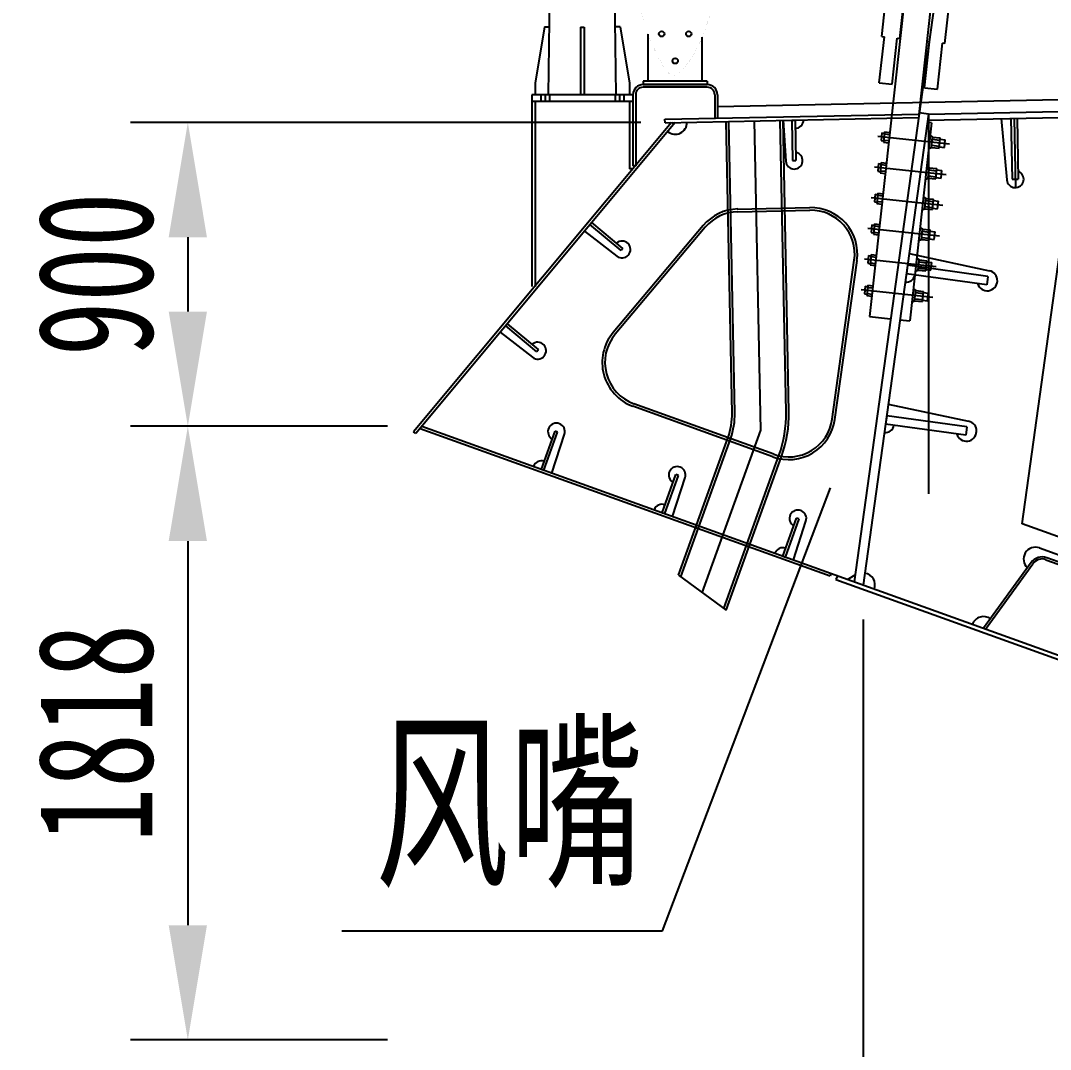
# Model space of a CAD drawing. Header units: millimetres. Extents: x 102424 to 134099, y 4640 to 15391.
# Drawn here: x 102424 to 105473, y 7045 to 10093 of the extents above; entities that cross this region are included whole.
import ezdxf

# ---------------------------------------------------------------- set-up
doc = ezdxf.new("R2010")
doc.units = ezdxf.units.MM
doc.linetypes.add('DASHED', pattern=[19.05, 12.7, -6.35])
doc.layers.get('Defpoints').update_dxf_attribs({"color": 250})
doc.layers.add('实线', color=7, linetype='Continuous', lineweight=25)
doc.styles.get("Standard").update_dxf_attribs({"font": '', "width": 0.7})
doc.styles.get('Standard').set_extended_font_data('FangSong_GB2312')
doc.dimstyles.new('1-1-150', dxfattribs={"dimscale": 170, "dimtxt": 2, "dimasz": 2, "dimexe": 1, "dimexo": 0.6, "dimgap": 0.6, "dimtad": 1, "dimdec": 1, "dimdsep": 46, "dimtxsty": 'Standard', "dimcen": 2.5, "dimclrd": 3, "dimclre": 3, "dimclrt": 7, "dimadec": 4, "dimazin": 2, "dimtfac": 1, "dimtdec": 1, "dimtmove": 2, "dimatfit": 3, "dimfxl": 1, "dimlwd": -1, "dimlwe": -1, "dimarcsym": 0})

# ---------------------------------------------------------------- blocks, each defined once
blk = doc.blocks.new('*D109')
at = {"color": 7, "transparency": 16777216}
for p, q in [((103612.4, 6971.3), (103612.4, 4640.5)), ((133712.4, 6971.3), (133712.4, 4640.5)), ((133372.4, 4810.5), (103952.4, 4810.5))]:
    blk.add_line(p, q, dxfattribs=at)
for points in [[(103952.4, 4867.1), (103952.4, 4753.8), (103612.4, 4810.5)], [(133372.4, 4867.1), (133372.4, 4753.8), (133712.4, 4810.5)]]:
    blk.add_solid(points, dxfattribs=at)
at = {"layer": 'Defpoints', "color": 0, "transparency": 16777216}
for p in [(103612.4, 7073.3), (133712.4, 7073.3), (103612.4, 4810.5)]:
    blk.add_point(p, dxfattribs=at)
at = {"color": 7, "transparency": 16777216, "insert": (118662.4, 5082.5), "char_height": 340, "attachment_point": 5}
blk.add_mtext('30100', dxfattribs=at)
blk = doc.blocks.new('检修道栏杆')
at = {"color": 0, "ltscale": 0.3}
blk.add_line((95, 0), (-95, 0), dxfattribs=at)
at = {"layer": '实线'}
for p, q in [((-80, 10), (-80, 149.5)), ((80, 10), (80, 140.4)), ((-95, 10), (-95, 0)), ((95, 10), (-95, 10)), ((-95, 0), (95, 0)), ((95, 10), (95, 0))]:
    blk.add_line(p, q, dxfattribs=at)
at = {"layer": '实线', "const_width": 0.1}
blk.add_lwpolyline([(5.5, 1121.8), (2.8, 1118.8), (0.6, 1116.2), (-2.5, 1112.4), (-6.1, 1107.6), (-11, 1100.6), (-14.7, 1095.3), (-18.6, 1089.6), (-26.4, 1077.3), (-31.6, 1068.4), (-39.7, 1052.4), (-47.4, 1035.5), (-54, 1020.8), (-62.8, 997.5), (-70, 978.4), (-74.2, 966.8), (-78.8, 953.6), (-81.9, 944.4), (-85.2, 934.3), (-90.7, 917.2), (-95, 902.9), (-98.6, 890.5), (-102.8, 875.6), (-107.1, 859.6), (-111.4, 842.5), (-115, 827.4), (-117.8, 814.9), (-120.6, 801.8), (-123.2, 789.1), (-124.8, 780.9), (-126.4, 772.3), (-128.1, 763.2), (-129.6, 754.7), (-131.2, 745.1), (-132.5, 737), (-134.1, 726.6), (-136.1, 713), (-137.8, 701), (-139.7, 686.1), (-141.7, 668.1), (-143.3, 652.2), (-144.5, 637.5), (-145.9, 618.2), (-146.6, 605.4), (-147.2, 589.2), (-147.6, 573.8), (-147.8, 556), (-147.7, 538.8), (-147.2, 517.7), (-146.4, 495.8), (-145.2, 473.6), (-143.8, 454.3), (-142.3, 435.9), (-140.3, 415.5), (-136.7, 383.4), (-133.4, 359.9), (-129.9, 337.8), (-125.7, 314.6), (-121, 292.4), (-113.5, 260.8), (-106, 231.9), (-98.1, 203.7), (-92.5, 185.1), (-85.3, 163.5), (-71.9, 128.2), (-62.6, 106.5), (-49.6, 80.2), (-34.8, 54.3), (-25.9, 41.1), (-17.7, 32.6), (-14.1, 30.1), (-10.1, 28), (-5.9, 26.6), (-3.3, 26.5), (0.2, 27.5), (5.6, 30.5), (11.4, 34.7), (16.8, 39.4), (21.4, 43.9), (29.8, 53.6), (37.5, 63.7), (43.7, 72.7), (50.3, 83.1), (56.6, 93.6), (65.6, 109.5), (75.2, 129.1), (82.8, 147), (89.8, 165.8), (96.2, 184.4), (103.6, 208.3), (107.4, 223.8), (108.8, 240.1), (108.9, 251.2), (106.3, 265), (102.3, 279.1), (96.3, 289.7), (87.3, 305.5), (77.1, 321.7), (60.1, 349.5), (44, 378.2), (32.5, 402.1), (19.7, 434.3), (8.6, 470), (-0.4, 508.4), (-6.7, 545.6), (-11.7, 591.3), (-14.4, 638.6), (-15.6, 682.7), (-16.6, 724.3), (-17.8, 769.9), (-18.3, 803.8), (-17.7, 843), (-15.4, 886.8), (-12.3, 932.7), (-8.1, 980), (1, 1028.2), (12.7, 1069.4), (18.5, 1084.4)], dxfattribs=at)
at = {"layer": '实线'}
for centre, radius in [((72.7, 1164), 41), ((72.7, 1164), 36), ((72.7, 1164), 32.5), ((-62.6, 840), 22.5), ((-77, 540), 22.5), ((-2.4, 240), 22.5), ((-40, 150), 8), ((40, 150), 8), ((0, 70), 8)]:
    blk.add_circle(centre, radius, dxfattribs=at)
for centre, radius, start, end in [((-56.7, 1187.6), 90.5, 313.3381, 349.4194), ((70.6, 1068.5), 54.5, 87.8006, 163.0602)]:
    blk.add_arc(centre, radius, start, end, dxfattribs=at)
blk.add_ellipse((-25.8, 1164), major_axis=(98.5, -17.4), ratio=0.5, start_param=0.897025, end_param=5.033859, dxfattribs=at)
at = {"layer": '实线', "linetype": 'DASHED'}
blk.add_ellipse((-25.8, 1164), major_axis=(98.5, -17.4), ratio=0.5, start_param=5.033859, end_param=5.803318, dxfattribs=at)
at = {"layer": '实线'}
blk.add_open_spline([(39.3, 1187.8), (36.6, 1189.4), (33.7, 1191), (24.8, 1195.6), (18.4, 1198.3), (4.9, 1203), (-2.2, 1205), (-16.6, 1208.2), (-24, 1209.5), (-38.7, 1211), (-46, 1211.3), (-60, 1211.1), (-66.8, 1210.6), (-79.5, 1208.6), (-85.4, 1207.2), (-94.9, 1204), (-98.7, 1202.4), (-105.5, 1198.7), (-108.4, 1196.7), (-112.7, 1192.9), (-114.3, 1191.1), (-116.9, 1187.5), (-117.8, 1185.6), (-119.2, 1181.8), (-119.5, 1179.8), (-119.7, 1175.8), (-119.5, 1173.8), (-118.4, 1169.5), (-117.6, 1167.3), (-115.3, 1162.7), (-113.8, 1160.4), (-110.1, 1155.8), (-107.9, 1153.5), (-103, 1148.9), (-100.2, 1146.6), (-94, 1142.2), (-90.7, 1140.1), (-81.6, 1135), (-75.6, 1132.2), (-62.8, 1127.2), (-56.1, 1124.9), (-42.1, 1121.3), (-34.9, 1119.8), (-20.5, 1117.7), (-13.2, 1117.1), (-5.1, 1116.9), (-4, 1116.8), (1.1, 1116.8)], degree=3, knots=[0.904811, 0.904811, 0.904811, 0.904811, 1.023766, 1.023766, 1.252436, 1.252436, 1.481105, 1.481105, 1.709775, 1.709775, 1.938444, 1.938444, 2.167114, 2.167114, 2.395783, 2.395783, 2.579566, 2.579566, 2.763348, 2.763348, 2.911829, 2.911829, 3.060309, 3.060309, 3.20879, 3.20879, 3.35727, 3.35727, 3.505751, 3.505751, 3.654231, 3.654231, 3.802712, 3.802712, 3.951192, 3.951192, 4.099673, 4.099673, 4.324322, 4.324322, 4.54897, 4.54897, 4.773619, 4.773619, 4.998268, 4.998268, 5.033859, 5.033859, 5.033859, 5.033859], dxfattribs=at)
at = {"layer": '实线', "linetype": 'DASHED'}
blk.add_open_spline([(1.1, 1116.8), (1, 1116.8), (4.9, 1116.9), (15, 1117.5), (21.1, 1118.3), (32.5, 1120.5), (37.8, 1122), (46.1, 1125.2), (49.4, 1126.8), (52.3, 1128.5)], degree=3, knots=[5.0338587, 5.0338587, 5.0338587, 5.0338587, 5.1583054, 5.1583054, 5.3731291, 5.3731291, 5.5879528, 5.5879528, 5.7530515, 5.7530515, 5.7530515, 5.7530515], dxfattribs=at)
blk = doc.blocks.new('*D122')
at = {"color": 7, "transparency": 16777216}
for p, q in [((104919, 8319), (104919, 5723.7)), ((108662.4, 6971.3), (108662.4, 5723.7)), ((108322.4, 5893.7), (105259, 5893.7))]:
    blk.add_line(p, q, dxfattribs=at)
for points in [[(105259, 5950.3), (105259, 5837), (104919, 5893.7)], [(108322.4, 5950.3), (108322.4, 5837), (108662.4, 5893.7)]]:
    blk.add_solid(points, dxfattribs=at)
at = {"layer": 'Defpoints', "color": 0, "transparency": 16777216}
for p in [(104919, 8421), (108662.4, 7073.3), (104919, 5893.7)]:
    blk.add_point(p, dxfattribs=at)
at = {"color": 7, "transparency": 16777216, "insert": (106790.7, 6165.7), "char_height": 340, "attachment_point": 5}
blk.add_mtext('3743.4', dxfattribs=at)
blk = doc.blocks.new('*D123')
at = {"color": 7, "transparency": 16777216}
for p, q in [((104919, 8319), (104919, 5723.7)), ((103612.4, 6971.3), (103612.4, 5723.7)), ((104579, 5893.7), (103952.4, 5893.7))]:
    blk.add_line(p, q, dxfattribs=at)
for points in [[(103952.4, 5950.3), (103952.4, 5837), (103612.4, 5893.7)], [(104579, 5950.3), (104579, 5837), (104919, 5893.7)]]:
    blk.add_solid(points, dxfattribs=at)
at = {"layer": 'Defpoints', "color": 0, "transparency": 16777216}
for p in [(104919, 8421), (103612.4, 7073.3), (103612.4, 5893.7)]:
    blk.add_point(p, dxfattribs=at)
at = {"color": 7, "transparency": 16777216, "insert": (104265.7, 6165.7), "char_height": 340, "attachment_point": 5}
blk.add_mtext('1306.6', dxfattribs=at)
blk = doc.blocks.new('底板U肋')
for p, q in [((94.9, 260), (-94.9, 260)), ((-94.9, 254), (94.9, 254)), ((-133.3, 231.1), (-200, 0)), ((-193.8, 0), (-127.6, 229.4)), ((127.6, 229.4), (193.8, 0)), ((200, 0), (133.3, 231.1)), ((-193.8, 0), (-199.5, 1.7)), ((193.8, 0), (199.5, 1.7))]:
    blk.add_line(p, q)
for centre, radius, start, end in [((-94.9, 220), 40, 90, 163.9092), ((-94.9, 220), 34, 90, 163.9092), ((94.9, 220), 40, 16.0908, 90), ((94.9, 220), 34, 16.0908, 90)]:
    blk.add_arc(centre, radius, start, end)
blk = doc.blocks.new('*D129')
at = {"color": 7, "transparency": 16777216}
for p, q in [((104260.4, 9791.3), (102749.5, 9791.3)), ((102919.5, 9451.3), (102919.5, 9231.3)), ((103510.4, 8891.3), (102749.5, 8891.3))]:
    blk.add_line(p, q, dxfattribs=at)
for points in [[(102862.8, 9451.3), (102976.1, 9451.3), (102919.5, 9791.3)], [(102862.8, 9231.3), (102976.1, 9231.3), (102919.5, 8891.3)]]:
    blk.add_solid(points, dxfattribs=at)
at = {"layer": 'Defpoints', "color": 0, "transparency": 16777216}
for p in [(104362.4, 9791.3), (102919.5, 8891.3), (103612.4, 8891.3)]:
    blk.add_point(p, dxfattribs=at)
at = {"color": 7, "transparency": 16777216, "insert": (102647.5, 9341.3), "char_height": 340, "attachment_point": 5, "rotation": 90}
blk.add_mtext('900', dxfattribs=at)
blk = doc.blocks.new('*D124')
at = {"color": 7, "transparency": 16777216}
for p, q in [((103510.4, 8891.3), (102749.5, 8891.3)), ((102919.5, 8551.3), (102919.5, 7413.3)), ((103510.4, 7073.3), (102749.5, 7073.3))]:
    blk.add_line(p, q, dxfattribs=at)
for points in [[(102862.8, 8551.3), (102976.1, 8551.3), (102919.5, 8891.3)], [(102862.8, 7413.3), (102976.1, 7413.3), (102919.5, 7073.3)]]:
    blk.add_solid(points, dxfattribs=at)
at = {"layer": 'Defpoints', "color": 0, "transparency": 16777216}
for p in [(103612.4, 8891.3), (102919.5, 7073.3), (103612.4, 7073.3)]:
    blk.add_point(p, dxfattribs=at)
at = {"color": 7, "transparency": 16777216, "insert": (102647.5, 7982.3), "char_height": 340, "attachment_point": 5, "rotation": 90}
blk.add_mtext('1818', dxfattribs=at)

msp = doc.modelspace()

# ---------------------------------------------------------------- linework, layer by layer
at = {"color": 7}
for p, q in [((103987.44, 9873.64), (104059.74, 15022.71)), ((104187.44, 9873.64), (104113.94, 14980.79)), ((105287.86, 11285.79), (104892.1, 8430.65)), ((104974.1, 10046), (105009.23, 10364.06)), ((105027.11, 10040.14), (105062.24, 10358.21)), ((105108.14, 10031.19), (105143.27, 10349.26)), ((105161.15, 10025.34), (105196.29, 10343.4)), ((103975.26, 10074.16), (103947.44, 9907.58)), ((104082.44, 10073.64), (104082.44, 9873.64)), ((104092.44, 10073.64), (104092.44, 9873.64)), ((104199.62, 10074.16), (104227.44, 9907.58)), ((105112.44, 9816.33), (118662.44, 10087.33)), ((104966.62, 9908.85), (104981.67, 10045.16)), ((104974.1, 10046), (104981.67, 10045.16)), ((105004.48, 9904.66), (105019.54, 10040.98)), ((105019.54, 10040.98), (105027.11, 10040.14)), ((105115.72, 10030.36), (105108.14, 10031.19)), ((105100.66, 9894.04), (105115.72, 10030.36)), ((105138.52, 9889.86), (105153.58, 10026.17)), ((105161.15, 10025.34), (105153.58, 10026.17)), ((104966.62, 9908.85), (105004.48, 9904.66)), ((103947.44, 9907.58), (103947.44, 9873.64)), ((104227.44, 9907.58), (104227.44, 9873.64)), ((105100.66, 9894.04), (105138.52, 9889.86)), ((103937.44, 9873.64), (103937.44, 9305.82)), ((104237.44, 9873.64), (103937.44, 9873.64)), ((104237.44, 9853.64), (103937.44, 9853.64)), ((103947.44, 9853.64), (103947.44, 9305.82)), ((103964.94, 9873.64), (103964.94, 9853.64)), ((103977.44, 9873.64), (103977.44, 9853.64)), ((103989.94, 9873.64), (103989.94, 9853.64)), ((104184.94, 9873.64), (104184.94, 9853.64)), ((104197.44, 9873.64), (104197.44, 9853.64)), ((104209.94, 9873.64), (104209.94, 9853.64)), ((104487.36, 9838.83), (105712.44, 9863.34)), ((105112.44, 9816.33), (105084.7, 9820.17)), ((105112.44, 9816.33), (105084.7, 9820.17)), ((105112.44, 9816.33), (105084.71, 9820.19)), ((105112.44, 9816.33), (105084.71, 9820.19)), ((105112.44, 9816.33), (105084.7, 9820.17)), ((105109.93, 9798.27), (106630.5, 9828.69)), ((104351.77, 9791.11), (104357.92, 9785.99)), ((104530.86, 8930.48), (104513.58, 9794.35)), ((104538.86, 8930.64), (104521.58, 9794.51)), ((104690.83, 8933.68), (104673.55, 9797.55)), ((104698.83, 8933.84), (104681.55, 9797.71)), ((104707.29, 9798.22), (104717.29, 9798.42)), ((105112.44, 9816.33), (104919.02, 8420.96)), ((105121.19, 9789.96), (105109.02, 9791.65)), ((105112.44, 9816.33), (105112.44, 8691.07)), ((105327.47, 9802.63), (105344.16, 9621.13)), ((105356.46, 9803.21), (105360.06, 9623.24)), ((105365.46, 9803.38), (105369.53, 9599.71)), ((105365.46, 9803.38), (105369.53, 9599.71)), ((105374.46, 9803.56), (105378.06, 9623.6)), ((104974.51, 9760.43), (104972.03, 9737.7)), ((104974.51, 9760.43), (104982.08, 9759.6)), ((104982.5, 9763.39), (104979.19, 9733.09)), ((104981.83, 9757.33), (104996.98, 9755.67)), ((104982.5, 9763.39), (104997.64, 9761.73)), ((105174.42, 9727.1), (104962.77, 9750.21)), ((104972.03, 9737.7), (104979.6, 9736.88)), ((104979.19, 9733.09), (104994.34, 9731.44)), ((104979.85, 9739.15), (104995, 9737.5)), ((105117.18, 9753.28), (105124.26, 9747.91)), ((105120.95, 9717.61), (105124.26, 9747.91)), ((105123.6, 9741.85), (105146.32, 9739.37)), ((105124.26, 9747.91), (105146.98, 9745.43)), ((105143.67, 9715.13), (105146.98, 9745.43)), ((105146.57, 9741.64), (105161.72, 9739.98)), ((105159.24, 9717.26), (105161.72, 9739.98)), ((105112.88, 9713.89), (105120.95, 9717.61)), ((105120.95, 9717.61), (105143.67, 9715.13)), ((105121.61, 9723.67), (105144.34, 9721.19)), ((105144.09, 9718.92), (105159.24, 9717.26)), ((104964.58, 9669.54), (104962.1, 9646.82)), ((104964.58, 9669.54), (104972.16, 9668.71)), ((104972.57, 9672.5), (104969.26, 9642.2)), ((104971.91, 9666.44), (104987.06, 9664.79)), ((104972.57, 9672.5), (104987.72, 9670.84)), ((105164.49, 9636.21), (104952.84, 9659.32)), ((104962.1, 9646.82), (104969.68, 9645.99)), ((104969.26, 9642.2), (104984.41, 9640.55)), ((104969.92, 9648.26), (104985.07, 9646.61)), ((105107.26, 9662.39), (105114.34, 9657.02)), ((105111.03, 9626.72), (105114.34, 9657.02)), ((105113.67, 9650.96), (105136.4, 9648.48)), ((105114.34, 9657.02), (105137.06, 9654.54)), ((105133.75, 9624.24), (105137.06, 9654.54)), ((105136.64, 9650.75), (105151.79, 9649.1)), ((105149.31, 9626.37), (105151.79, 9649.1)), ((105102.96, 9623.01), (105111.03, 9626.72)), ((105111.03, 9626.72), (105133.75, 9624.24)), ((105111.69, 9632.78), (105134.41, 9630.3)), ((105134.16, 9628.03), (105149.31, 9626.37)), ((105360.06, 9623.24), (105378.06, 9623.6)), ((104954.66, 9578.65), (104952.18, 9555.93)), ((104954.66, 9578.65), (104962.23, 9577.82)), ((104962.65, 9581.61), (104959.34, 9551.31)), ((104961.99, 9575.55), (104977.13, 9573.9)), ((104962.65, 9581.61), (104977.79, 9579.96)), ((105154.57, 9545.32), (104942.92, 9568.44)), ((104952.18, 9555.93), (104959.75, 9555.1)), ((104959.34, 9551.31), (104974.49, 9549.66)), ((104960, 9557.37), (104975.15, 9555.72)), ((105097.33, 9571.5), (105104.41, 9566.13)), ((105101.1, 9535.83), (105104.41, 9566.13)), ((105103.75, 9560.07), (105126.47, 9557.59)), ((105104.41, 9566.13), (105127.13, 9563.65)), ((105123.82, 9533.35), (105127.13, 9563.65)), ((105126.72, 9559.86), (105141.87, 9558.21)), ((105139.39, 9535.49), (105141.87, 9558.21)), ((105093.03, 9532.12), (105101.1, 9535.83)), ((105101.1, 9535.83), (105123.82, 9533.35)), ((105101.76, 9541.89), (105124.49, 9539.41)), ((105124.24, 9537.14), (105139.39, 9535.49)), ((104115.26, 9494.78), (104110.14, 9488.63)), ((104944.73, 9487.76), (104942.25, 9465.04)), ((104944.73, 9487.76), (104952.31, 9486.94)), ((104952.72, 9490.72), (104949.41, 9460.43)), ((104952.06, 9484.66), (104967.21, 9483.01)), ((104952.72, 9490.72), (104967.87, 9489.07)), ((105144.64, 9454.44), (104932.99, 9477.55)), ((104942.25, 9465.04), (104949.83, 9464.21)), ((104949.41, 9460.43), (104964.56, 9458.77)), ((104950.08, 9466.49), (104965.22, 9464.83)), ((105087.41, 9480.61), (105094.49, 9475.24)), ((105091.18, 9444.95), (105094.49, 9475.24)), ((105093.82, 9469.18), (105116.55, 9466.7)), ((105094.49, 9475.24), (105117.21, 9472.76)), ((105113.9, 9442.46), (105117.21, 9472.76)), ((105116.79, 9468.97), (105131.94, 9467.32)), ((105129.46, 9444.6), (105131.94, 9467.32)), ((105389.21, 8602.42), (105509.92, 9470.21)), ((105083.11, 9441.23), (105091.18, 9444.95)), ((105091.18, 9444.95), (105113.9, 9442.46)), ((105091.84, 9451.01), (105114.56, 9448.52)), ((105114.31, 9446.25), (105129.46, 9444.6)), ((104934.81, 9396.87), (104932.33, 9374.15)), ((104934.81, 9396.87), (104942.38, 9396.05)), ((104942.8, 9399.83), (104939.49, 9369.54)), ((104942.14, 9393.77), (104957.28, 9392.12)), ((104942.8, 9399.83), (104957.95, 9398.18)), ((105055.12, 9402.78), (105292.42, 9352.15)), ((104827.21, 8912.6), (104892.69, 9383.37)), ((104835.13, 8911.5), (104900.62, 9382.26)), ((105134.72, 9363.55), (104923.07, 9386.66)), ((104932.33, 9374.15), (104939.9, 9373.32)), ((104939.49, 9369.54), (104954.64, 9367.88)), ((104940.15, 9375.6), (104955.3, 9373.94)), ((105050.31, 9368.11), (105046.88, 9343.35)), ((105050.31, 9368.11), (105046.88, 9343.35)), ((105288.04, 9335.16), (105050.31, 9368.11)), ((105077.48, 9389.73), (105084.56, 9384.35)), ((105081.25, 9354.06), (105084.56, 9384.35)), ((105081.91, 9360.12), (105104.64, 9357.64)), ((105083.9, 9378.29), (105106.62, 9375.81)), ((105084.56, 9384.35), (105107.28, 9381.87)), ((105103.97, 9351.58), (105107.28, 9381.87)), ((105106.87, 9378.09), (105122.02, 9376.43)), ((105119.54, 9353.71), (105122.02, 9376.43)), ((105284.61, 9310.4), (105046.88, 9343.35)), ((105073.18, 9350.34), (105081.25, 9354.06)), ((105081.25, 9354.06), (105103.97, 9351.58)), ((105104.39, 9355.36), (105119.54, 9353.71)), ((105288.04, 9335.16), (105284.61, 9310.4)), ((104924.88, 9305.99), (104922.4, 9283.26)), ((104924.88, 9305.99), (104932.46, 9305.16)), ((104932.87, 9308.95), (104929.56, 9278.65)), ((104932.21, 9302.89), (104947.36, 9301.23)), ((104932.87, 9308.95), (104948.02, 9307.29)), ((105124.79, 9272.66), (104913.14, 9295.77)), ((104922.4, 9283.26), (104929.98, 9282.44)), ((104929.56, 9278.65), (104944.71, 9277)), ((104930.23, 9284.71), (104945.37, 9283.05)), ((105067.56, 9298.84), (105074.64, 9293.47)), ((105071.33, 9263.17), (105074.64, 9293.47)), ((105071.99, 9269.23), (105094.71, 9266.75)), ((105073.97, 9287.41), (105096.7, 9284.93)), ((105074.64, 9293.47), (105097.36, 9290.98)), ((105094.05, 9260.69), (105097.36, 9290.98)), ((105096.94, 9287.2), (105112.09, 9285.54)), ((105109.61, 9262.82), (105112.09, 9285.54)), ((105063.26, 9259.45), (105071.33, 9263.17)), ((105071.33, 9263.17), (105094.05, 9260.69)), ((105094.46, 9264.48), (105109.61, 9262.82)), ((104938.1, 9216.4), (105000.08, 9209.64)), ((103865.61, 9195.16), (103860.49, 9189.01)), ((105027.92, 9206.59), (105057.14, 9203.4)), ((104993.33, 8957.04), (105230.63, 8906.42)), ((104988.53, 8922.38), (104985.09, 8897.61)), ((105226.25, 8889.42), (104988.53, 8922.38)), ((103594.19, 8869.42), (103588.04, 8874.54)), ((103606.99, 8884.78), (104820.91, 8447.77)), ((103612.44, 8891.32), (108662.44, 7073.33)), ((105222.82, 8864.66), (104985.09, 8897.61)), ((105226.25, 8889.42), (105222.82, 8864.66)), ((104371.93, 8450.01), (104519.08, 8858.74)), ((104378.65, 8445.06), (104526.6, 8856.03)), ((104506.35, 8351.01), (104669.62, 8804.54)), ((104513.07, 8346.06), (104677.15, 8801.84)), ((105440.65, 8530.76), (105544.15, 8493.5)), ((104371.93, 8450.01), (104513.07, 8346.06)), ((104823.62, 8455.3), (104820.91, 8447.77)), ((104842.44, 8448.53), (104838.37, 8437.24)), ((104872.64, 8437.66), (104894.94, 8451.13)), ((104838.37, 8437.24), (108660.35, 7061.33))]:
    msp.add_line(p, q, dxfattribs=at)
at = {"color": 7, "ltscale": 50}
for p, q in [((105081.35, 10528.25), (104938.1, 9216.4)), ((105160.67, 10517.4), (105083.91, 9814.43)), ((104227.36, 9853.64), (104227.36, 9653.73)), ((104351.77, 9791.11), (103588.04, 8874.54)), ((104362.36, 9791.32), (103594.19, 8869.42)), ((104332.17, 9800.72), (105084.09, 9815.76)), ((104332.37, 9790.72), (104332.17, 9800.72)), ((104332.37, 9790.72), (105082.7, 9805.73)), ((104682.3, 9797.72), (104689.74, 9676.81)), ((104707.29, 9798.22), (104709.69, 9678.25)), ((104717.29, 9798.42), (104719.69, 9678.45)), ((105121.19, 9789.96), (105057.14, 9203.4)), ((104709.69, 9678.25), (104719.69, 9678.45)), ((104545.47, 9534.93), (104761.17, 9539.25)), ((104548.18, 9526.99), (104761.33, 9531.25)), ((104202.33, 9411.81), (104110.14, 9488.63)), ((104207.46, 9417.96), (104115.26, 9494.78)), ((104445.2, 9485.87), (104178.69, 9169.19)), ((104094.13, 9469.43), (104189.53, 9395.17)), ((104451.32, 9480.72), (104184.81, 9164.04)), ((104207.46, 9417.96), (104202.33, 9411.81)), ((103952.68, 9112.2), (103860.49, 9189.01)), ((103957.8, 9118.34), (103865.61, 9195.16)), ((103844.48, 9169.81), (103939.87, 9095.55)), ((103957.8, 9118.34), (103952.68, 9112.2)), ((104651.51, 8800.74), (104237.34, 8950.56)), ((104654.23, 8808.26), (104240.06, 8958.09)), ((103966.22, 8763.96), (104006.87, 8876.87)), ((103973.75, 8761.25), (104014.39, 8874.16)), ((104014.39, 8874.16), (104006.87, 8876.87)), ((103997.27, 8752.79), (104034.42, 8867.83)), ((103966.22, 8763.96), (103973.75, 8761.25)), ((104323.76, 8635.25), (104364.4, 8748.16)), ((104331.28, 8632.54), (104371.93, 8745.45)), ((104354.81, 8624.07), (104391.96, 8739.12)), ((104371.93, 8745.45), (104364.4, 8748.16)), ((104324.38, 7396.8), (104822.36, 8708.71)), ((104323.76, 8635.25), (104331.28, 8632.54)), ((104681.29, 8506.54), (104721.94, 8619.44)), ((104688.82, 8503.83), (104729.47, 8616.73)), ((104712.34, 8495.36), (104749.49, 8610.41)), ((104729.47, 8616.73), (104721.94, 8619.44)), ((108720.03, 7403.33), (105389.21, 8602.42)), ((104681.29, 8506.54), (104688.82, 8503.83)), ((103375.78, 7396.8), (104324.38, 7396.8))]:
    msp.add_line(p, q, dxfattribs=at)
at = {"color": 7, "ltscale": 5}
for p, q in [((103975.26, 10074.16), (103990.26, 10074.16)), ((104082.44, 10073.64), (104092.44, 10073.64)), ((104199.62, 10074.16), (104184.55, 10074.16)), ((104237.36, 9653.73), (104227.36, 9653.73)), ((104245.36, 9663.33), (104237.36, 9663.33))]:
    msp.add_line(p, q, dxfattribs=at)
at = {"color": 7, "ltscale": 0.3}
for p, q in [((104457.36, 9903.64), (104267.36, 9903.64)), ((104457.36, 9895.64), (104267.36, 9895.64)), ((104237.36, 9873.64), (104237.36, 9663.33)), ((104245.36, 9873.64), (104245.36, 9663.33)), ((104479.36, 9873.64), (104479.36, 9803.62)), ((104487.36, 9873.64), (104487.36, 9803.62))]:
    msp.add_line(p, q, dxfattribs=at)
at = {"color": 7, "ltscale": 2}
for p, q in [((104615.89, 8879.68), (104597.57, 9796.03)), ((104442.5, 8398.04), (104615.89, 8879.68))]:
    msp.add_line(p, q, dxfattribs=at)
at = {"color": 7, "ltscale": 0.3}
for centre, radius, start, end in [((104267.36, 9873.64), 30, 90, 180), ((104267.36, 9873.64), 22, 90, 180), ((104457.36, 9873.64), 30, 0, 90), ((104457.36, 9873.64), 22, 0, 90)]:
    msp.add_arc(centre, radius, start, end, dxfattribs=at)
at = {"color": 7, "ltscale": 50}
for centre, radius, start, end in [((104362.36, 9791.32), 35, 230.32232, 1.14576), ((104717.29, 9798.42), 25, 271.14576, 1.14576), ((104714.69, 9678.35), 25, 183.52146, 79.6088), ((104550.78, 9397.01), 138, 91.14576, 139.91743), ((104550.78, 9397.01), 130, 91.14576, 139.91743), ((104204.89, 9414.89), 25, 232.10007, 130.9906), ((104284.28, 9080.33), 138, 139.91743, 250.11279), ((104284.28, 9080.33), 130, 139.91743, 250.11279), ((103955.23, 9115.27), 25, 232.10007, 130.9906), ((104010.63, 8875.52), 25, 342.1037, 240.99423), ((103966.22, 8763.96), 25, 70.20113, 160.20113), ((104368.17, 8746.8), 25, 342.1037, 240.99423), ((104323.76, 8635.25), 25, 70.20113, 160.20113), ((104725.7, 8618.09), 25, 342.1037, 240.99423), ((104681.29, 8506.54), 25, 70.20113, 160.20113)]:
    msp.add_arc(centre, radius, start, end, dxfattribs=at)
at = {"color": 7}
for centre, radius, start, end in [((105369.06, 9623.42), 25, 185.2562, 70.04557), ((104763.93, 9401.28), 138, 352.081, 91.14576), ((104763.93, 9401.28), 130, 352.081, 91.14576), ((105046.88, 9343.31), 25, 262.11704, 352.11704), ((105046.88, 9343.31), 25, 262.11704, 352.11704), ((105286.32, 9322.78), 30, 196.73262, 78.27244), ((104330.9, 8926.48), 360, 340.20113, 1.14576), ((104330.9, 8926.48), 368, 340.20113, 1.14576), ((104330.9, 8926.48), 200, 340.20113, 1.14576), ((104330.9, 8926.48), 208, 340.20113, 1.14576), ((104698.45, 8930.51), 138, 250.11279, 352.081), ((104698.45, 8930.51), 130, 250.11279, 352.081), ((105224.54, 8877.04), 30, 196.73262, 78.27244), ((104985.09, 8897.57), 25, 262.11704, 352.11704), ((105428.8, 8497.83), 35, 70.20113, 227.28843), ((104919.02, 8420.96), 35, 340.20113, 82.081), ((105275.25, 8292.72), 35, 54.11031, 160.20113)]:
    msp.add_arc(centre, radius, start, end, dxfattribs=at)

# ---------------------------------------------------------------- block references
msp.add_blockref('检修道栏杆', (104362.36, 9903.64), dxfattribs=at)
at = {"color": 7, "rotation": 340.2011256028323}
msp.add_blockref('底板U肋', (105463.42, 8224.97), dxfattribs=at)

# ---------------------------------------------------------------- texts
at = {"color": 7, "width": 0.7}
msp.add_text('风嘴', height=416, dxfattribs=at).set_placement((103473.57, 7569.64))

# ---------------------------------------------------------------- dimensions: what is measured, and where the dimension line sits
at = {"color": 7}
for base, p1, p2, picture, middle in [((102919.48, 8891.32), (104362.36, 9791.32), (103612.44, 8891.32), '*D129', (102647.48, 9341.32)), ((102919.48, 7073.33), (103612.44, 8891.32), (103612.44, 7073.33), '*D124', (102647.48, 7982.32))]:
    dim = msp.add_linear_dim(base=base, p1=p1, p2=p2, angle=90, dimstyle='1-1-150', override={"dimclrd": 7, "dimclre": 7}, dxfattribs=at)
    dim.commit()
    dim.dimension.update_dxf_attribs({"geometry": picture, "text_midpoint": middle})
for base, p1, p2, picture, middle in [((103612.44, 5893.68), (104919.02, 8420.96), (103612.44, 7073.33), '*D123', (104265.73, 6165.68)), ((104919.02, 5893.68), (108662.44, 7073.33), (104919.02, 8420.96), '*D122', (106790.73, 6165.68)), ((103612.44, 4810.47), (133712.44, 7073.33), (103612.44, 7073.33), '*D109', (118662.44, 5082.47))]:
    dim = msp.add_linear_dim(base=base, p1=p1, p2=p2, dimstyle='1-1-150', override={"dimclrd": 7, "dimclre": 7}, dxfattribs=at)
    dim.commit()
    dim.dimension.update_dxf_attribs({"geometry": picture, "text_midpoint": middle})

doc.saveas('drawing.dxf')
